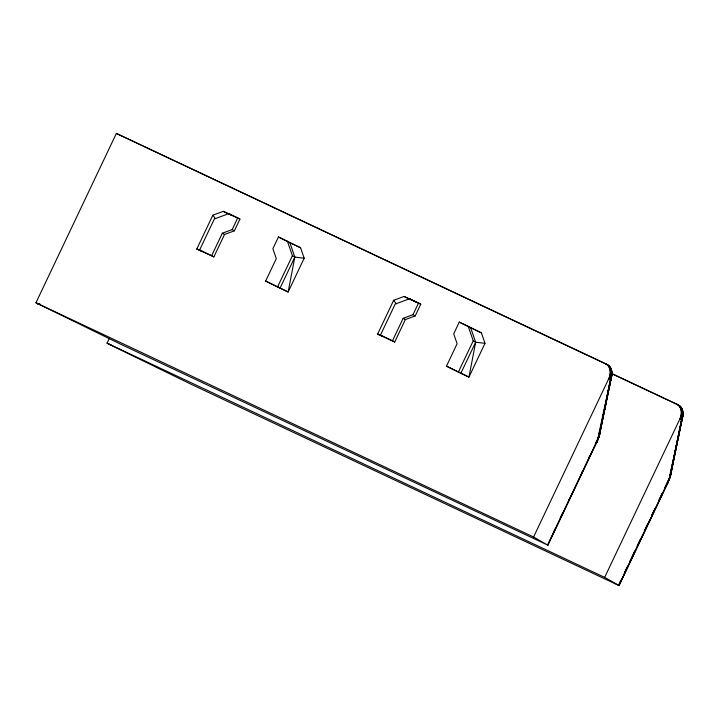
<?xml version="1.0" encoding="UTF-8"?>
<svg xmlns="http://www.w3.org/2000/svg" width="719" height="719" viewBox="0 0 719 719"><rect width="100%" height="100%" fill="white"/><g stroke="black" fill="none" stroke-linecap="round" stroke-linejoin="round"><path stroke-width="1.08" d="M109.441 338.074L107.032 343.143L108.749 344.113L191.802 384.593L619.023 585.572L667.6 483.249L670.342 476.131L671.034 471.934L669.119 479.672L667.07 483.536L666.873 482.844M533.57 537.012L608.732 378.715C611.159 373.925 611.051 366.492 605.686 363.76L116.361 133.428L35.95 302.78L120.72 344.23L547.941 545.209L533.57 537.012L35.95 302.78M547.752 545.137L597.597 439.812L610.44 379.686C612.867 374.905 612.759 367.472 607.402 364.731L116.361 133.428M619.041 585.572L604.652 577.375L679.815 419.078C682.241 414.297 682.133 406.864 676.768 404.132L611.797 373.547M618.834 585.509L669.722 477.982L681.531 420.058C683.949 415.267 683.85 407.835 678.484 405.103L611.752 373.691M598.1 439.102C598.828 434.689 596.959 445.412 595.79 442.482M669.182 479.465L670.782 474.387L682.187 418.44L680.48 417.469M599.502 434.941L599.772 432.326L598.55 437.898L596.249 442.095M670.584 475.304C671.249 467.629 670.872 476.418 669.254 478.602M668.94 480.148C668.49 481.55 669.928 476.715 668.967 478.495M670.854 471.808C671.834 473.327 668.967 479.33 670.243 475.466L670.054 477.03L669.668 475.825M547.599 545.074L598.388 438.356L611.105 378.077L609.397 377.107M597.291 440.612L599.26 435.723L611.95 373.916L610.233 372.945M597.192 439.884L597.516 440.585L596.339 443.281L598.28 438.096M597.444 440.208L599.574 434.519L599.278 432.317M670.656 474.882L670.764 472.212L670.405 474.962M599.574 434.519L599.556 432.299L599.385 435.346L598.163 438.239M599.916 432.416L599.34 434.995L611.752 375.579L610.045 374.608M598.81 437.143L599.385 435.346L597.786 438.958L598.424 437.26M598.963 436.667L598.909 435.256L598.415 437.494M597.112 441.547C595.584 445.403 598.001 438.662 596.141 443.228L596.204 442.697L595.988 443.165M668.194 481.002L668.85 480.301L667.295 483.06C667.016 484.489 668.472 481.299 668.742 479.088L668.796 480.463M681.253 414.135L682.96 415.115L669.578 478.207M668.373 480.975L670.782 474.558L682.834 415.942L681.127 414.971M599.781 433.854L599.871 433.386M670.863 474.225L670.953 473.749M599.7 434.015L599.943 433.063M289.82 242.564L294.835 257.105L288.121 292.013L265.644 281.057L276.294 258.615L272.878 248.72L278.451 236.982L300.578 247.758L304.182 258.202L288.121 292.013L265.644 281.057M470.639 327.684L475.663 342.217L468.95 377.124L446.463 366.169L457.113 343.736L453.698 333.841L459.27 322.094L481.397 332.879L485.001 343.314L468.95 377.124L446.463 366.169M611.411 373.682L611.86 371.498L610.143 370.519M611.492 374.464L611.932 372.289L610.224 371.31M598.981 436.109L611.968 373.098L610.251 372.127M599.844 433.548L611.878 374.743L610.161 373.772M669.964 476.239L682.124 417.002M677.262 441.61L671.258 470.846L683.032 414.279L681.315 413.308M677.711 439.453L683.05 413.461L681.333 412.49M669.605 476.742L683.032 414.279M599.952 431.571L611.95 373.916M668.508 479.672L668.868 479.321L668.526 480.634L669.371 478.468M670.782 474.558L670.908 473.165M668.58 480.795L667.412 483.662L668.742 480.094M596.491 442.5L597.516 440.585L597.13 440.999M667.511 482.566L668.598 480.948L668.212 481.362M599.682 434.114L599.403 433.692M669.811 476.832L670.459 475.708L669.299 478.189M667.421 483.644L668.185 481.991L667.807 481.379L667.6 483.267L618.942 585.545M669.757 477.389L670.378 475.753M598.1 439.048L598.55 437.898M669.299 479.196L669.506 478.521L669.119 479.672M598.657 437.197L598.981 436.487M598.882 435.867L599.7 434.186M599.161 435.103L598.81 436.154C598.523 437.727 599.772 434.087 598.523 436.379M598.72 435.813L598.909 435.256M669.802 476.176L669.991 475.627M598.217 438.833L598.675 437.026M669.479 478.351L669.182 479.411M596.249 443.272L597.049 441.691M669.021 479.861L669.371 478.971L668.976 479.384M667.574 482.862L668.032 482.107M597.902 439.399L598.289 438.599L597.893 439.012M668.868 479.321L668.418 480.445M596.968 441.385L597.561 439.525M669.641 478.261L669.164 479.007M597.219 440.792L597.714 440.091M597.121 441.34L597.489 440.432M668.086 481.676L668.311 481.164L668.203 481.703M596.482 441.556L596.716 441.017L596.267 441.403M597.004 441.313L596.348 442.778M596.887 441.169L596.428 442.203M667.735 482.063L667.969 481.532L667.565 481.928M670.225 476.499L669.56 477.919M596.662 442.383L596.33 442.85M595.79 443.084L596.015 442.598M196.781 249.008L212.833 215.206L223.223 211.35L231.23 214.99L228.813 213.615L214.343 218.98L199.621 249.978L202.048 251.353L196.781 249.008L213.867 256.899L224.526 234.466L234.376 230.817L239.948 219.07L228.813 213.615M213.867 256.899L211.674 255.658L222.333 233.217L232.183 229.568L237.755 217.83M377.601 334.128L393.653 300.317L404.042 296.462L412.059 300.111L409.632 298.736L395.171 304.092L380.45 335.099L382.868 336.474L377.601 334.128L394.695 342.019L405.345 319.578L415.196 315.929L420.777 304.191L409.632 298.736M394.695 342.019L392.502 340.77L403.152 318.337L413.003 314.679L418.584 302.942M554.106 530.865L555.068 528.851M560.335 517.752L562.249 513.717M568.477 500.595L569.439 498.582M581.419 473.354L582.372 471.34M588.6 458.219L589.562 456.206M547.86 545.182L596.276 443.237M618.484 585.356L620.398 581.32M624.236 573.25L627.588 566.186M629.979 561.144L634.778 551.051M637.169 546.009L640.521 538.944M644.359 530.874L647.711 523.809M651.54 515.739L654.892 508.675M658.73 500.604L662.082 493.54M664.482 488.498L666.396 484.462M618.682 585.446L622.034 578.382M624.434 573.331L627.786 566.275M630.177 561.224L634.967 551.14M637.367 546.089L642.157 536.006M644.557 530.955L649.347 520.871M651.738 515.82L655.09 508.755M658.928 500.685L662.28 493.62M664.671 488.578L666.594 484.543M277.642 286.71L292.417 255.73L287.393 241.189M280.068 288.085L294.835 257.105L304.182 258.202M458.47 371.822L473.237 340.842L468.222 326.309M460.888 373.197L475.663 342.217L485.001 343.314M669.659 478.081L669.928 477.191L669.497 477.856M599.556 434.636L598.945 435.606M670.647 474.998L670.468 475.43M599.098 436.1L598.63 436.793M597.696 439.92L597.112 440.63M598.217 437.826L598.675 437.323M670.198 476.571L669.704 477.074M599.376 435.067L610.44 379.686L608.732 378.715M670.485 474.055L670.548 474.477M670.36 472.68L671.079 472.931M39.824 304.263L37.667 303.751L39.842 303.975M37.667 303.751L39.842 304.128M108.749 344.113L110.906 344.626M239.948 219.07L223.223 211.35M287.393 241.404L278.451 236.982M420.777 304.191L414.027 301.009L415.627 301.917M288.993 242.312L300.578 247.758M404.042 296.462L414.665 301.468M481.397 332.879L459.27 322.094M199.621 249.978L211.674 255.658M380.45 335.099L392.502 340.77M107.032 343.143L604.652 577.375M605.686 363.76L608.526 365.396M676.768 404.132L679.608 405.759M607.33 364.839L609.047 365.818M678.412 405.21L680.129 406.181M607.807 365.306L609.523 366.277M678.889 405.669L680.605 406.639M608.256 365.818L609.964 366.789M679.338 406.181L681.055 407.161M608.66 366.384L610.377 367.355M679.743 406.747L681.459 407.718M609.02 366.978L610.728 367.948M680.102 407.34L681.819 408.32M609.335 367.625L611.042 368.595M680.417 407.988L682.133 408.967M609.604 368.299L611.321 369.269M680.695 408.671L682.403 409.641M609.838 369.018L611.554 369.988M680.92 409.381L682.637 410.351M610.018 369.764L611.725 370.734M681.1 410.127L682.816 411.097M681.226 410.891L682.942 411.861M681.306 411.681L683.023 412.652M609.874 375.444L611.59 376.414M680.965 415.807L682.673 416.786M609.658 376.28L611.366 377.25M680.74 416.643L682.448 417.622M609.083 377.915L610.799 378.886M680.165 418.287L681.882 419.258M679.815 419.078L681.531 420.058M473.237 340.842L475.663 342.217M413.003 314.679L415.196 315.929M403.152 318.337L405.345 319.578M292.417 255.73L294.835 257.105M232.183 229.568L234.376 230.817M222.333 233.217L224.526 234.466M393.653 300.317L396.277 303.751M212.833 215.206L215.457 218.639"/></g></svg>
